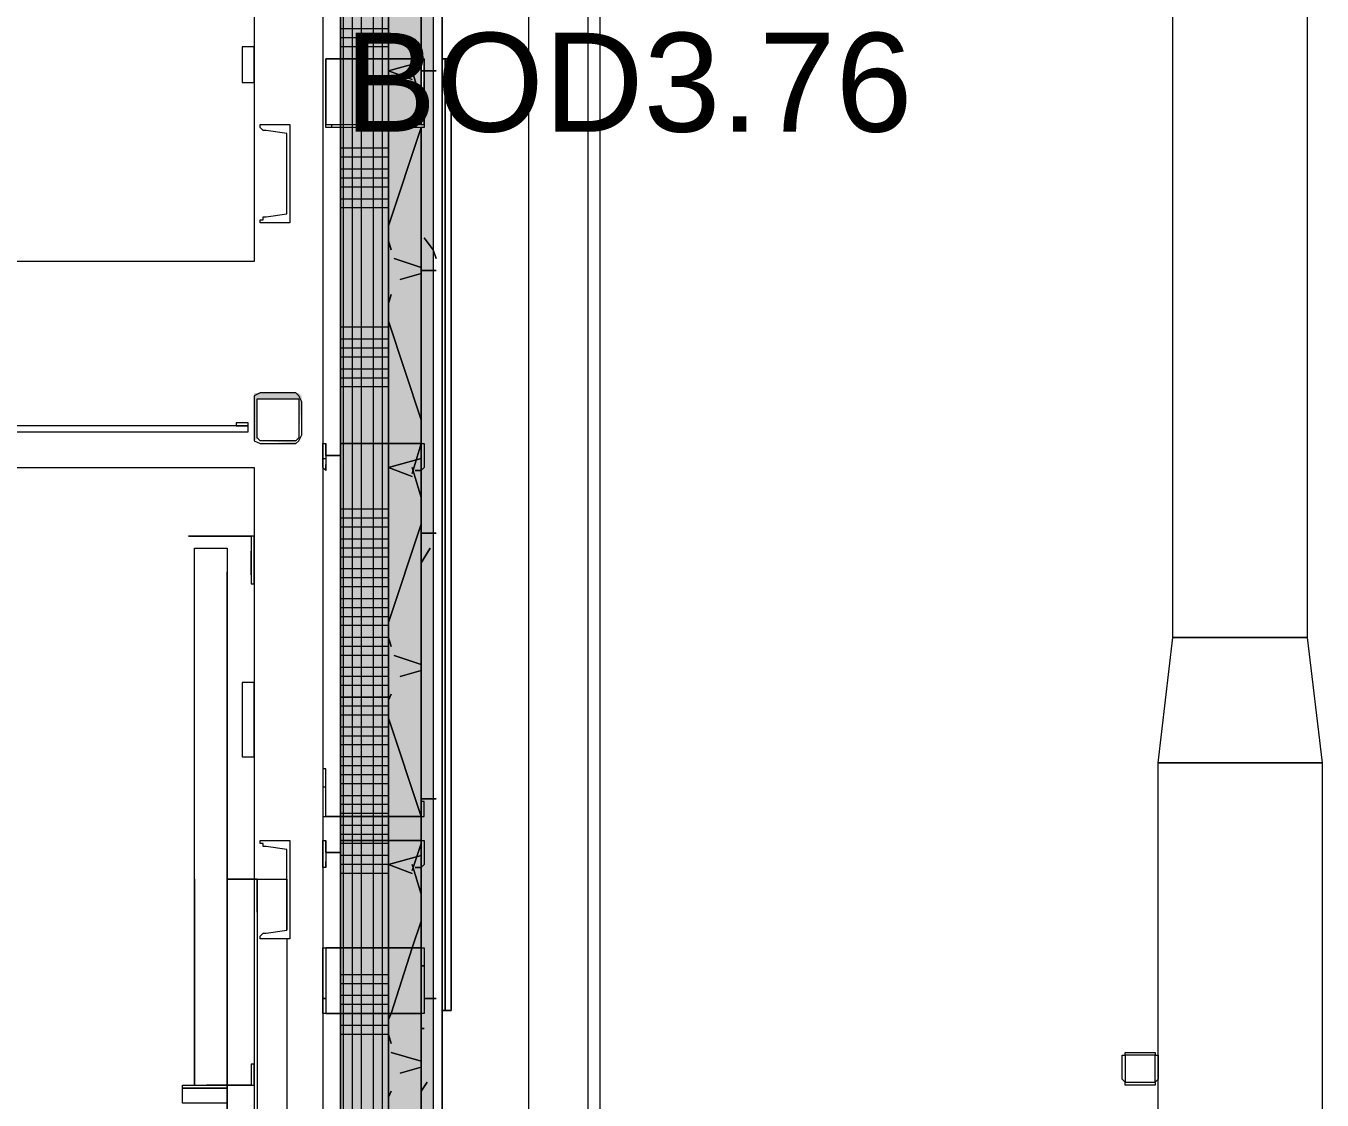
# Model space of a CAD drawing. Header units: metres. Extents: x -2 to 207, y -8 to 52.
# Drawn here: x 25.302 to 27.293, y 28.436 to 30.085 of the extents above; entities that cross this region are included whole.
import ezdxf

# ---------------------------------------------------------------- set-up
doc = ezdxf.new("R2010")
doc.units = ezdxf.units.M
doc.layers.add('HVAC - Ductos', color=5, linetype='Continuous', lineweight=0)
doc.layers.add('PDF_Text', color=7, linetype='Continuous', lineweight=0)
doc.layers.add('PDF_Geometry', color=7, linetype='Continuous', lineweight=0, true_color=0xaaaaaa)
doc.layers.add('PDF_Solid Fills', color=7, linetype='Continuous', lineweight=0, true_color=0xffffff)
doc.styles.add('PDF Helvetica', font='')
doc.styles.get('PDF Helvetica').set_extended_font_data('Helvetica')

msp = doc.modelspace()

# ---------------------------------------------------------------- hatches: boundary and pattern name
at = {"layer": 'PDF_Solid Fills', "lineweight": 0, "transparency": 33554559}
msp.add_hatch(color=256, dxfattribs=at).paths.add_polyline_path([(25.9134, 30.0349), (25.9089, 29.9295), (25.9089, 23.5152), (25.9272, 23.5152), (25.9272, 32.2249), (25.9089, 32.2249), (25.9089, 30.0349)])
msp.add_hatch(color=256, dxfattribs=at).paths.add_polyline_path([(25.9134, 30.0349), (25.9089, 29.9295), (25.9089, 23.5152), (25.9272, 23.5152), (25.9272, 32.2249), (25.9089, 32.2249), (25.9089, 30.0349)])
h = msp.add_hatch(color=256, dxfattribs=at)
h.paths.add_polyline_path([(25.8585, 32.0783), (25.9088, 32.0783), (25.9088, 32.1745), (25.8585, 32.1745)])
h.paths.add_polyline_path([(25.8585, 27.3271), (25.9088, 27.3271), (25.9088, 29.9295), (25.8585, 29.9295)])
h.paths.add_polyline_path([(25.8585, 27.2263), (25.9088, 27.2263), (25.9088, 27.3225), (25.8585, 27.3225)])
h.paths.add_polyline_path([(25.9088, 27.2217), (25.8585, 27.2217), (25.8585, 23.5288), (25.9088, 23.5288)])
h.paths.add_polyline_path([(25.8585, 29.9341), (25.9088, 29.9341), (25.9088, 32.0737), (25.8585, 32.0737)])
h = msp.add_hatch(color=256, dxfattribs=at)
h.paths.add_polyline_path([(25.8585, 29.9341), (25.9088, 29.9341), (25.9088, 32.1745), (25.8585, 32.1745)])
h.paths.add_polyline_path([(25.9088, 27.2217), (25.8585, 27.2217), (25.8585, 23.5288), (25.9088, 23.5288)])
h.paths.add_polyline_path([(25.8585, 27.2263), (25.9088, 27.2263), (25.9088, 27.3225), (25.8585, 27.3225)])
h.paths.add_polyline_path([(25.8585, 27.3271), (25.9088, 27.3271), (25.9088, 29.9295), (25.8585, 29.9295)])
h = msp.add_hatch(color=256, dxfattribs=at)
h.paths.add_polyline_path([(25.7851, 29.9341), (25.8584, 29.9341), (25.8584, 32.1012), (25.7851, 32.1012)])
h.paths.add_polyline_path([(25.8584, 27.2217), (25.7851, 27.2217), (25.7851, 23.5792), (25.8584, 23.5792)])
h.paths.add_polyline_path([(25.7851, 27.2263), (25.8584, 27.2263), (25.8584, 27.3225), (25.7851, 27.3225)])
h.paths.add_polyline_path([(25.7851, 27.3271), (25.8584, 27.3271), (25.8584, 29.9295), (25.7851, 29.9295)])
h = msp.add_hatch(color=256, dxfattribs=at)
h.paths.add_polyline_path([(25.7851, 29.9341), (25.8584, 29.9341), (25.8584, 32.1012), (25.7851, 32.1012)])
h.paths.add_polyline_path([(25.8584, 27.2217), (25.7851, 27.2217), (25.7851, 23.5792), (25.8584, 23.5792)])
h.paths.add_polyline_path([(25.7851, 27.2263), (25.8584, 27.2263), (25.8584, 27.3225), (25.7851, 27.3225)])
h.paths.add_polyline_path([(25.7851, 27.3271), (25.8584, 27.3271), (25.8584, 29.9295), (25.7851, 29.9295)])
h = msp.add_hatch(color=256, dxfattribs=at)
h.paths.add_polyline_path([(25.6615, 29.4484), (25.7165, 29.4439), (25.7165, 29.4484)])
h.paths.add_polyline_path([(25.721, 29.453), (25.7165, 29.453), (25.721, 29.4484)])
h.paths.add_polyline_path([(25.6523, 29.4484), (25.6615, 29.453), (25.6569, 29.453), (25.6569, 29.5125), (25.721, 29.5125), (25.721, 29.453), (25.7256, 29.5171), (25.721, 29.5217), (25.6523, 29.5217)])

# ---------------------------------------------------------------- linework, layer by layer
at = {"layer": 'HVAC - Ductos', "lineweight": 0}
for points in [[(27.0634, 29.146), (27.0634, 31.8034), (27.2696, 31.8034), (27.2696, 29.146)], [(27.2925, 28.9536), (27.2925, 25.1416), (27.0406, 25.1416), (27.0406, 28.9536)]]:
    msp.add_lwpolyline(points, close=True, dxfattribs=at)
for points in [[(27.0406, 28.9536), (27.0634, 29.146)], [(27.0634, 29.146), (27.2696, 29.146)], [(27.2696, 29.146), (27.2925, 28.9536)], [(27.2925, 28.9536), (27.0406, 28.9536)]]:
    msp.add_lwpolyline(points, dxfattribs=at)
at = {"layer": 'PDF_Geometry', "lineweight": 0}
for points in [[(26.1654, 24.4177), (26.1654, 31.5881), (26.1838, 31.5881), (26.1838, 32.4082), (26.1838, 31.5835)], [(22.2939, 23.5288), (22.2939, 23.4968), (23.2836, 23.4968), (25.7577, 23.4968), (25.941, 23.4968), (25.941, 32.0737), (25.941, 32.257), (22.468, 32.257), (22.468, 32.0737), (22.468, 29.3568), (22.468, 29.1781), (23.2836, 29.1781), (23.2836, 25.6364), (22.4725, 25.6364), (22.2939, 25.6364), (22.2939, 23.68), (22.2939, 23.6205), (22.2939, 23.5334)], [(25.941, 32.2387), (25.941, 32.257), (25.8676, 32.257), (25.941, 32.257), (25.941, 32.2661), (25.941, 32.257), (25.941, 32.2387), (25.941, 32.0737), (25.941, 23.4968)], [(23.2973, 25.6227), (23.2973, 29.1918), (23.2836, 29.1918), (22.4817, 29.1918), (22.4817, 29.2102), (22.4817, 29.3568), (22.4817, 32.0737), (22.4817, 32.2249), (22.4817, 32.2387), (25.9272, 32.2387), (25.9272, 32.2249), (25.9272, 32.0737), (25.9272, 23.5152)], [(22.6512, 32.2249), (23.2698, 32.2249), (23.8792, 32.2249), (24.4885, 32.2249), (25.0979, 32.2249), (25.7073, 32.2249), (25.9089, 32.2249), (25.9089, 32.1745), (25.9089, 32.0737), (25.9089, 31.1528), (25.9089, 30.5435), (25.9089, 30.0349), (25.9089, 29.9341), (25.9089, 30.0349), (25.9089, 30.5435), (25.9089, 31.1528), (25.9089, 32.2249), (25.9272, 32.2249), (25.9272, 23.5152)], [(22.6238, 31.7851), (22.6238, 32.1012), (22.5505, 32.1012), (22.5505, 31.7576), (22.5505, 32.0737), (22.5505, 32.1012), (22.5505, 32.1745), (22.6467, 32.1745), (22.5505, 32.1745), (22.5505, 32.1012), (22.6467, 32.1012), (25.8585, 32.1012), (25.8585, 32.1745), (22.6512, 32.1745), (25.8585, 32.1745), (25.8585, 32.1012), (25.8585, 32.0737), (25.8585, 31.5789), (25.8585, 31.4827), (25.8585, 31.3819), (25.8585, 30.0349), (25.8585, 29.9341)], [(22.6512, 29.3614), (22.6512, 32.0737), (25.7577, 32.0737), (25.7577, 26.0305)], [(25.7851, 27.3271), (25.7851, 28.5688), (25.7851, 28.6695), (25.7851, 28.8711), (25.7851, 29.9341), (25.7851, 30.0349), (25.7851, 31.3819), (25.7851, 31.4827), (25.7851, 32.0737), (25.7577, 32.0737), (25.7577, 26.0305)], [(25.7851, 31.3819), (25.7851, 30.0349), (25.7851, 29.9341), (25.7851, 28.8711), (25.7851, 28.6695), (25.7851, 28.5688), (25.7851, 27.3271), (25.7851, 28.5688), (25.7851, 28.6695), (25.7851, 28.8711), (25.7851, 29.9341), (25.7851, 30.0349), (25.7851, 31.3819)], [(25.8585, 31.3819), (25.8585, 30.0349), (25.8585, 29.9341), (25.8585, 30.0349), (25.8585, 31.3819)], [(25.9089, 30.5435), (25.9089, 30.0349), (25.9089, 29.9341)], [(25.6523, 30.0532), (25.6523, 29.9982), (25.6523, 30.0532), (25.6477, 30.0532), (25.634, 30.0532), (25.634, 29.9982), (25.6477, 29.9982), (25.6523, 29.9982)], [(25.941, 30.0349), (25.9455, 30.0349), (25.9501, 30.0349), (25.9547, 30.0349), (25.9501, 30.0349), (25.9455, 30.0349)], [(25.941, 28.5733), (25.941, 30.0349)], [(25.9455, 30.0349), (25.9455, 28.5733)], [(25.9455, 28.5733), (25.9455, 30.0349)], [(25.9455, 30.0349), (25.9455, 28.5733)], [(25.9134, 30.0074), (25.9134, 29.9295)], [(25.9134, 29.9341), (25.9134, 30.0074)], [(25.7623, 29.957), (25.7623, 29.9341)], [(25.7623, 29.9295), (25.7623, 29.957)], [(25.7623, 29.9341), (25.9134, 29.9341)], [(25.9134, 29.9295), (25.7623, 29.9295)], [(25.7714, 29.9295), (25.7714, 29.9341)], [(25.8585, 29.9295), (25.8585, 29.4439), (25.8585, 28.8711), (25.8585, 28.8345), (25.8585, 28.6695), (25.8585, 28.5688), (25.8585, 27.8585)], [(25.8905, 29.9295), (25.8905, 29.9341)], [(25.9089, 27.2996), (25.9089, 28.5688), (25.9089, 28.6695), (25.9089, 28.8711), (25.9089, 29.9295)], [(25.7577, 29.4209), (25.7623, 29.4209)], [(25.7623, 29.4072), (25.7623, 29.4026), (25.7623, 29.4072)], [(25.5607, 28.7749), (25.5607, 28.4588), (25.5607, 29.2835), (25.611, 29.2835), (25.611, 28.4588), (25.611, 27.8952), (25.611, 28.4588), (25.611, 28.7749), (25.6569, 28.7749), (25.6569, 28.1931)], [(25.5607, 28.7612), (25.5607, 28.4588), (25.5607, 28.7566), (25.5607, 28.4588), (25.5607, 29.2468)], [(25.6569, 28.7245), (25.6569, 28.7749), (25.611, 28.7749), (25.611, 29.2468)], [(25.6523, 29.0773), (25.6523, 28.9627), (25.6523, 29.0773), (25.6477, 29.0773), (25.634, 29.0773), (25.634, 28.9627), (25.6477, 28.9627), (25.6523, 28.9627)], [(25.6523, 29.0681), (25.6523, 29.0727), (25.6523, 29.0681), (25.6523, 29.0361), (25.6523, 29.0315), (25.6523, 29.0361)], [(25.6523, 29.0178), (25.6523, 29.0223), (25.6523, 29.0178), (25.6523, 28.9857), (25.6523, 28.9811), (25.6523, 28.9857)], [(25.7577, 28.9169), (25.7623, 28.9169)], [(25.6569, 28.7749), (25.7027, 28.7749), (25.7027, 28.697)], [(25.7027, 28.6832), (25.7027, 28.1885)], [(25.9455, 28.5733), (25.9501, 28.5733), (25.9547, 28.5733), (25.9501, 28.5733), (25.9455, 28.5733), (25.941, 28.5733)]]:
    msp.add_lwpolyline(points, dxfattribs=at)
for points in [[(25.941, 23.4968), (25.941, 32.2387), (25.9272, 32.2387), (25.9272, 23.4968), (25.941, 23.4968), (25.941, 32.257)], [(25.6523, 32.0828), (25.6523, 29.7233), (22.6421, 29.7233), (22.6421, 32.0828), (25.6523, 32.0828), (25.6523, 29.7233), (22.6421, 29.7233), (22.6421, 32.0828)], [(26.0738, 31.5881), (26.0738, 24.4177), (26.1838, 24.4177), (26.1838, 31.5881)], [(25.6523, 30.0074), (25.6523, 30.0028), (25.6523, 30.0074), (25.6523, 30.0349), (25.6523, 30.0395), (25.6523, 30.0349), (25.6523, 30.0395), (25.6523, 30.0349), (25.6523, 30.0074), (25.6523, 30.0028)], [(25.7623, 30.0349), (25.7623, 29.957), (25.7623, 30.0349), (25.9134, 30.0349)], [(25.9134, 30.0074), (25.9134, 30.0349)], [(25.9455, 30.0349), (25.9501, 30.0349), (25.9547, 30.0349), (25.9501, 30.0349), (25.9455, 30.0349), (25.941, 30.0349), (25.941, 28.5733), (25.9455, 28.5733), (25.9501, 28.5733), (25.9547, 28.5733), (25.9501, 28.5733), (25.9455, 28.5733)], [(25.941, 28.5733), (25.941, 30.0349)], [(25.9547, 28.5733), (25.9547, 30.0349)], [(25.9547, 28.5733), (25.9547, 30.0349)], [(25.6615, 29.7828), (25.6615, 29.7874), (25.6661, 29.7874), (25.6661, 29.792), (25.6706, 29.792), (25.7027, 29.7966), (25.7027, 29.9203), (25.6706, 29.9249), (25.6661, 29.9249), (25.6615, 29.9295), (25.6615, 29.9341), (25.7073, 29.9341), (25.7073, 29.7828)], [(25.8585, 29.9295), (25.8585, 29.4439), (25.8585, 28.8711), (25.8585, 28.8345), (25.8585, 28.6695), (25.8585, 28.5688), (25.8585, 27.8585), (25.8585, 28.5688), (25.8585, 28.6695), (25.8585, 28.8345), (25.8585, 28.8711), (25.8585, 29.4439)], [(25.9089, 27.2996), (25.9089, 28.5688), (25.9089, 28.6695), (25.9089, 28.8711), (25.9089, 29.9295), (25.9089, 28.8711), (25.9089, 28.6695), (25.9089, 28.5688)], [(25.6523, 29.4575), (25.6523, 29.4484), (25.6615, 29.4439), (25.7165, 29.4439), (25.721, 29.4484), (25.7256, 29.4575), (25.7256, 29.5079), (25.721, 29.5171), (25.7165, 29.5217), (25.6615, 29.5217), (25.6523, 29.5171), (25.6523, 29.5079)], [(25.7165, 29.4484), (25.6615, 29.4484), (25.6569, 29.453), (25.6569, 29.4575), (25.6569, 29.5079), (25.6569, 29.5125), (25.6615, 29.5125), (25.7165, 29.5125), (25.721, 29.5125), (25.721, 29.5079), (25.721, 29.4575), (25.721, 29.453)], [(24.965, 29.4621), (25.6431, 29.4621), (25.6431, 29.4713), (24.965, 29.4713)], [(25.6431, 29.4759), (25.6248, 29.4759), (25.6248, 29.4713), (25.6431, 29.4713)], [(25.7851, 29.4255), (25.7623, 29.4255), (25.7623, 29.4439), (25.7623, 29.4072), (25.7623, 29.4117), (25.7623, 29.4072), (25.7623, 29.4026), (25.7577, 29.4072), (25.7577, 29.4439), (25.7623, 29.4439), (25.7623, 29.4255), (25.7851, 29.4255), (25.7851, 29.4439), (25.9089, 29.4439), (25.9134, 29.4439), (25.9134, 29.4072), (25.9089, 29.4026), (25.8997, 29.4026), (25.9089, 29.4026), (25.9089, 29.4072), (25.9089, 29.4439), (25.7851, 29.4439), (25.7851, 29.4026)], [(25.6523, 29.4072), (25.6523, 26.7085), (23.4623, 26.7085), (23.4623, 29.4072), (25.6523, 29.4072), (25.6523, 26.7085), (23.4623, 26.7085), (23.4623, 29.4072)], [(25.5515, 29.3018), (25.6477, 29.3018), (25.6477, 29.2285), (25.6523, 29.2285), (25.6523, 29.3018)], [(25.6477, 29.2789), (25.6477, 29.2422)], [(25.6477, 29.2789), (25.6477, 29.2422)], [(25.6523, 29.2422), (25.6523, 29.2789)], [(25.6523, 29.2422), (25.6523, 29.2789)], [(25.9134, 28.8711), (25.9134, 28.8941), (25.9089, 28.8941), (25.9089, 28.8711), (25.7623, 28.8711), (25.7623, 28.9444), (25.7577, 28.9444), (25.7577, 28.8711)], [(25.6615, 28.6832), (25.6615, 28.6878), (25.6661, 28.6924), (25.6706, 28.6924), (25.7027, 28.697), (25.7027, 28.8207), (25.6706, 28.8253), (25.6661, 28.8253), (25.6661, 28.8299), (25.6615, 28.8299), (25.6615, 28.8345), (25.7073, 28.8345), (25.7073, 28.6832)], [(25.7851, 28.8161), (25.7623, 28.8161), (25.7623, 28.8345), (25.7623, 28.7932), (25.7623, 28.8024), (25.7623, 28.7932), (25.7577, 28.7932), (25.7577, 28.8345), (25.7623, 28.8345), (25.7623, 28.8161), (25.7851, 28.8161), (25.7851, 28.8345), (25.9089, 28.8345), (25.9134, 28.8345), (25.9134, 28.7978), (25.9089, 28.7932), (25.8997, 28.7932), (25.9089, 28.7932), (25.9089, 28.7978), (25.9089, 28.8345), (25.7851, 28.8345), (25.7851, 28.7932)], [(25.9134, 28.642), (25.9089, 28.642), (25.9089, 28.6695), (25.7623, 28.6695), (25.7623, 28.5916), (25.7577, 28.5916), (25.7577, 28.6695), (25.9134, 28.6695)], [(25.7577, 28.5916), (25.7623, 28.5916), (25.7623, 28.5688), (25.9089, 28.5688), (25.9089, 28.642), (25.9134, 28.642), (25.9134, 28.5688), (25.7577, 28.5688)], [(27.0314, 28.4588), (26.9947, 28.4588), (26.9901, 28.4588), (26.9901, 28.4634), (26.9855, 28.468), (26.9855, 28.5046), (26.9901, 28.5046), (26.9901, 28.5091), (26.9947, 28.5091), (27.0314, 28.5091), (27.036, 28.5091), (27.036, 28.5046), (27.0406, 28.5046), (27.0406, 28.468), (27.036, 28.4634), (27.036, 28.4588)], [(25.579, 28.4588), (25.6523, 28.4588), (25.6523, 28.4908), (25.6477, 28.4908), (25.6477, 28.4588)], [(27.036, 28.5046), (27.0314, 28.5046), (26.9947, 28.5046), (26.9901, 28.5046), (26.9901, 28.468), (26.9901, 28.4634), (26.9947, 28.4634), (27.0314, 28.4634), (27.036, 28.4634), (27.036, 28.468)], [(25.611, 28.4313), (25.5423, 28.4313), (25.5423, 28.4542), (25.5423, 28.4588), (25.611, 28.4588), (25.611, 28.4542)], [(25.611, 28.4542), (25.5423, 28.4542)]]:
    msp.add_lwpolyline(points, close=True, dxfattribs=at)
at = {"layer": 'PDF_Geometry', "color": 254, "lineweight": 0, "true_color": 0xeaeaea}
for points in [[(25.7897, 27.8585), (25.7897, 28.5688), (25.7897, 28.6695), (25.7897, 28.8345), (25.7897, 28.8711), (25.7897, 29.4439), (25.7897, 29.9341), (25.7897, 30.0349), (25.7897, 31.3819), (25.7897, 31.4827), (25.7897, 31.5789), (25.7897, 32.0737), (25.7897, 32.1012), (25.7897, 32.1745)], [(25.8035, 27.8585), (25.8035, 28.5688), (25.8035, 28.6695), (25.8035, 28.8345), (25.8035, 28.8711), (25.8035, 29.4439), (25.8035, 29.9341), (25.8035, 30.0349), (25.8035, 30.5435), (25.8035, 31.1528), (25.8035, 31.3819), (25.8035, 31.4827), (25.8035, 31.5789), (25.8035, 32.0737), (25.8035, 32.1012), (25.8035, 32.1745)], [(25.8172, 27.8585), (25.8172, 28.5688), (25.8172, 28.6695), (25.8172, 28.8345), (25.8172, 28.8711), (25.8172, 29.4439), (25.8172, 29.9341), (25.8172, 30.0349), (25.8172, 30.5435), (25.8172, 31.1528), (25.8172, 31.3819), (25.8172, 31.4827), (25.8172, 31.5789), (25.8172, 32.0737), (25.8172, 32.1012), (25.8172, 32.1745)], [(25.8356, 27.8585), (25.8356, 28.8345), (25.8356, 29.4439), (25.8356, 30.5435), (25.8356, 31.1528), (25.8356, 31.5789), (25.8356, 32.0737), (25.8356, 32.1012), (25.8356, 32.1745)], [(25.8493, 29.9341), (25.8493, 30.0349), (25.8493, 31.3819), (25.8493, 31.4827), (25.8493, 32.0737), (25.8493, 32.1012), (25.8493, 32.1745)], [(25.8585, 30.0807), (25.7851, 30.0807)], [(25.8585, 30.0669), (25.7851, 30.0669)], [(25.8585, 30.0532), (25.7851, 30.0532)], [(25.8493, 23.5792), (25.8493, 24.6148), (25.8493, 24.7155), (25.8493, 25.9572), (25.8493, 26.1175), (25.8493, 27.2217), (25.8493, 27.3225), (25.8493, 28.5688), (25.8493, 28.6695), (25.8493, 28.8711), (25.8493, 29.9295)], [(25.8585, 29.8974), (25.7851, 29.8974)], [(25.8585, 29.8836), (25.7851, 29.8836)], [(25.8585, 29.8654), (25.7851, 29.8654)], [(25.8585, 29.8516), (25.7851, 29.8516)], [(25.8585, 29.8379), (25.7851, 29.8379)], [(25.8585, 29.8195), (25.7851, 29.8195)], [(25.8585, 29.8058), (25.7851, 29.8058)], [(25.8585, 29.6225), (25.7851, 29.6225)], [(25.8585, 29.6042), (25.7851, 29.6042)], [(25.8585, 29.5904), (25.7851, 29.5904)], [(25.8585, 29.5767), (25.7851, 29.5767)], [(25.8585, 29.5584), (25.7851, 29.5584)], [(25.8585, 29.5446), (25.7851, 29.5446)], [(25.8585, 29.5309), (25.7851, 29.5309)], [(25.8585, 29.343), (25.7851, 29.343)], [(25.8585, 29.3293), (25.7851, 29.3293)], [(25.8585, 29.3155), (25.7851, 29.3155)], [(25.8585, 29.2972), (25.7851, 29.2972)], [(25.8585, 29.2835), (25.7851, 29.2835)], [(25.8585, 29.2697), (25.7851, 29.2697)], [(25.8585, 29.2514), (25.7851, 29.2514)], [(25.8585, 29.2376), (25.7851, 29.2376)], [(25.8585, 29.2239), (25.7851, 29.2239)], [(25.8585, 29.2056), (25.7851, 29.2056)], [(25.8585, 29.1918), (25.7851, 29.1918)], [(25.8585, 29.1781), (25.7851, 29.1781)], [(25.8585, 29.1644), (25.7851, 29.1644)], [(25.8585, 29.146), (25.7851, 29.146)], [(25.8585, 29.1323), (25.7851, 29.1323)], [(25.8585, 29.1186), (25.7851, 29.1186)], [(25.8585, 29.1002), (25.7851, 29.1002)], [(25.8585, 29.0865), (25.7851, 29.0865)], [(25.8585, 29.0727), (25.7851, 29.0727)], [(25.8585, 29.0406), (25.7851, 29.0406)], [(25.8585, 29.0269), (25.7851, 29.0269)], [(25.8585, 29.0086), (25.7851, 29.0086)], [(25.8585, 28.9948), (25.7851, 28.9948)], [(25.8585, 28.9811), (25.7851, 28.9811)], [(25.8585, 28.9627), (25.7851, 28.9627)], [(25.8585, 28.949), (25.7851, 28.949)], [(25.8585, 28.9353), (25.7851, 28.9353)], [(25.8585, 28.9215), (25.7851, 28.9215)], [(25.8585, 28.9032), (25.7851, 28.9032)], [(25.8585, 28.8895), (25.7851, 28.8895)], [(25.8585, 28.8757), (25.7851, 28.8757)], [(25.8585, 28.8574), (25.7851, 28.8574)], [(25.8585, 28.8437), (25.7851, 28.8437)], [(25.8585, 28.8299), (25.7851, 28.8299)], [(25.8585, 28.8115), (25.7851, 28.8115)], [(25.8585, 28.7978), (25.7851, 28.7978)], [(25.8585, 28.784), (25.7851, 28.784)], [(25.8585, 28.6283), (25.7851, 28.6283)], [(25.8585, 28.6146), (25.7851, 28.6146)], [(25.8585, 28.5962), (25.7851, 28.5962)], [(25.8585, 28.5825), (25.7851, 28.5825)], [(25.8585, 28.5688), (25.7851, 28.5688)], [(25.8585, 28.5504), (25.7851, 28.5504)], [(25.8585, 28.5366), (25.7851, 28.5366)]]:
    msp.add_lwpolyline(points, dxfattribs=at)
at = {"layer": 'PDF_Geometry', "color": 254, "lineweight": 0, "true_color": 0xdddddd}
for points in [[(25.9089, 30.0532), (25.9043, 30.0349), (25.8951, 30.0074), (25.9043, 30.0349)], [(25.9089, 30.0303), (25.8585, 30.0165), (25.8951, 30.0028), (25.8585, 30.0165)], [(25.8951, 30.0165), (25.9089, 29.9707)], [(25.9089, 29.9295), (25.8585, 29.7783)], [(25.8585, 29.7554), (25.863, 29.7416)], [(25.8676, 29.7279), (25.9089, 29.7142)], [(25.9089, 29.705), (25.8767, 29.6958)], [(25.863, 29.673), (25.8585, 29.6592)], [(25.8585, 29.6317), (25.9089, 29.4805)], [(25.9089, 29.4439), (25.8951, 29.3981)], [(25.9089, 29.4209), (25.8585, 29.4072), (25.8951, 29.3935), (25.8585, 29.4072)], [(25.8951, 29.4072), (25.9089, 29.3614)], [(25.9089, 29.3201), (25.8585, 29.169)], [(25.8585, 29.146), (25.863, 29.1323)], [(25.8676, 29.1186), (25.9089, 29.1048)], [(25.9089, 29.0956), (25.8767, 29.0865)], [(25.863, 29.0589), (25.8585, 29.0498)], [(25.8585, 29.0223), (25.9089, 28.8711)], [(25.9089, 28.8299), (25.8951, 28.7886)], [(25.9089, 28.8115), (25.8585, 28.7978), (25.8951, 28.784), (25.8585, 28.7978)], [(25.8951, 28.7978), (25.9089, 28.752)], [(25.9089, 28.7108), (25.8951, 28.6695), (25.863, 28.5688), (25.8585, 28.5596), (25.863, 28.5688), (25.8951, 28.6695)], [(25.8585, 28.5366), (25.863, 28.5229)], [(25.863, 28.5091), (25.9089, 28.4954)], [(25.9089, 28.4863), (25.8767, 28.4771)], [(25.863, 28.4496), (25.8585, 28.4404)]]:
    msp.add_lwpolyline(points, close=True, dxfattribs=at)
at = {"layer": 'PDF_Geometry', "color": 254, "lineweight": 0, "true_color": 0xeaeaea}
for points in [[(25.9318, 30.0165), (25.9272, 30.0165), (25.9089, 30.0165), (25.9272, 30.0165)], [(25.9272, 29.7416), (25.9318, 29.7279), (25.9272, 29.7416), (25.9134, 29.76)], [(25.9318, 29.7096), (25.9272, 29.7096), (25.9089, 29.7096), (25.9272, 29.7096)], [(25.9318, 29.3064), (25.9272, 29.3064), (25.9089, 29.3064), (25.9272, 29.3064)], [(25.9089, 29.2606), (25.9226, 29.2835)], [(25.7851, 29.0544), (25.8585, 29.0544)], [(25.9318, 28.8986), (25.9272, 28.8986), (25.9089, 28.8986), (25.9272, 28.8986)], [(25.9318, 28.5916), (25.9272, 28.5916), (25.9134, 28.5916), (25.9272, 28.5916)], [(25.9089, 28.5458), (25.9134, 28.5458)], [(25.9089, 28.4496), (25.918, 28.4634)]]:
    msp.add_lwpolyline(points, close=True, dxfattribs=at)

# ---------------------------------------------------------------- texts
at = {"layer": 'PDF_Text', "lineweight": 0, "insert": (25.7907, 29.9977), "char_height": 0.1519, "attachment_point": 4, "style": 'PDF Helvetica'}
msp.add_mtext('BOD3.76', dxfattribs=at)

doc.saveas('drawing.dxf')
